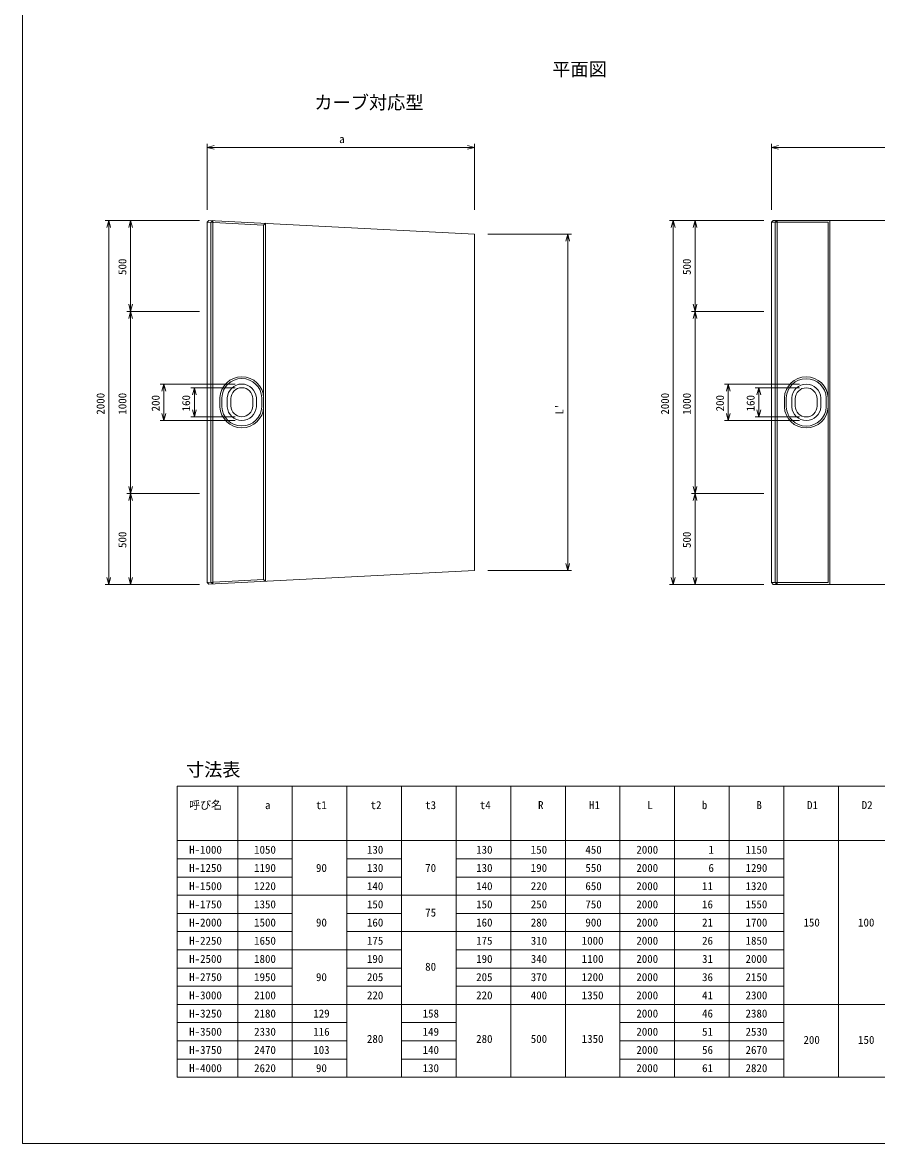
# Model space of a CAD drawing. Units: millimetres, scale not verified. Extents: x -414 to 386, y -556 to 556.
# Drawn here: x -414.5 to -179.6, y -556.5 to -248.5 of the extents above; entities that cross this region are included whole.
import ezdxf
from ezdxf.enums import TextEntityAlignment as Align

# ---------------------------------------------------------------- set-up
doc = ezdxf.new("R2010")
doc.units = ezdxf.units.MM
doc.header["$LTSCALE"] = 2
doc.layers.add('0-0_0', color=2, linetype='Continuous', lineweight=18)
doc.styles.add('ＭＳ ゴシック', font='')
doc.styles.get('ＭＳ ゴシック').set_extended_font_data('MS Gothic')

msp = doc.modelspace()

# ---------------------------------------------------------------- linework, layer by layer
at = {"layer": '0-0_0', "color": 4}
for p, q in [((-363.765, -281.82), (-363.765, -299.954)), ((-363.765, -282.82), (-361.833, -282.302)), ((-363.765, -282.82), (-290.265, -282.82)), ((-363.765, -282.82), (-361.833, -283.337)), ((-290.265, -282.82), (-292.197, -282.302)), ((-290.265, -282.82), (-292.197, -283.337)), ((-290.265, -281.82), (-290.265, -299.954)), ((-208.72, -281.82), (-208.72, -299.954)), ((-208.72, -282.82), (-206.788, -282.302)), ((-208.72, -282.82), (-135.22, -282.82)), ((-208.72, -282.82), (-206.788, -283.337)), ((-391.765, -302.856), (-385.765, -302.856)), ((-390.765, -302.856), (-391.282, -304.788)), ((-390.765, -302.856), (-390.247, -304.788)), ((-390.765, -402.856), (-390.765, -302.856)), ((-385.765, -302.856), (-365.823, -302.856)), ((-384.765, -302.856), (-385.282, -304.788)), ((-384.765, -302.856), (-384.247, -304.788)), ((-384.765, -327.856), (-384.765, -302.856)), ((-236.72, -302.856), (-230.72, -302.856)), ((-235.72, -302.856), (-236.238, -304.788)), ((-235.72, -302.856), (-235.203, -304.788)), ((-235.72, -402.856), (-235.72, -302.856)), ((-230.72, -302.856), (-210.778, -302.856)), ((-229.72, -302.856), (-230.238, -304.788)), ((-229.72, -302.856), (-229.203, -304.788)), ((-229.72, -327.856), (-229.72, -302.856)), ((-263.692, -306.632), (-286.599, -306.632)), ((-264.692, -306.632), (-265.21, -308.564)), ((-264.692, -399.029), (-264.692, -306.632)), ((-264.692, -306.632), (-264.174, -308.564)), ((-384.765, -327.856), (-385.282, -325.924)), ((-384.765, -327.856), (-384.247, -325.924)), ((-229.72, -327.856), (-230.238, -325.924)), ((-229.72, -327.856), (-229.203, -325.924)), ((-385.765, -327.856), (-365.823, -327.856)), ((-384.765, -327.856), (-385.282, -329.788)), ((-384.765, -327.856), (-384.247, -329.788)), ((-384.765, -377.856), (-384.765, -327.856)), ((-230.72, -327.856), (-210.778, -327.856)), ((-229.72, -327.856), (-230.238, -329.788)), ((-229.72, -327.856), (-229.203, -329.788)), ((-229.72, -377.856), (-229.72, -327.856)), ((-376.638, -347.83), (-356.062, -347.83)), ((-375.638, -347.83), (-376.156, -349.762)), ((-375.638, -357.83), (-375.638, -347.83)), ((-375.638, -347.83), (-375.12, -349.762)), ((-221.594, -347.83), (-201.018, -347.83)), ((-220.594, -347.83), (-221.111, -349.762)), ((-220.594, -357.83), (-220.594, -347.83)), ((-220.594, -347.83), (-220.076, -349.762)), ((-368.246, -348.83), (-356.062, -348.83)), ((-367.246, -348.83), (-367.764, -350.762)), ((-367.246, -356.83), (-367.246, -348.83)), ((-367.246, -348.83), (-366.729, -350.762)), ((-213.202, -348.83), (-201.018, -348.83)), ((-212.202, -348.83), (-212.719, -350.762)), ((-212.202, -356.83), (-212.202, -348.83)), ((-212.202, -348.83), (-211.684, -350.762)), ((-375.638, -357.83), (-376.156, -355.899)), ((-375.638, -357.83), (-375.12, -355.899)), ((-368.246, -356.83), (-356.062, -356.83)), ((-367.246, -356.83), (-367.764, -354.899)), ((-367.246, -356.83), (-366.729, -354.899)), ((-220.594, -357.83), (-221.111, -355.899)), ((-220.594, -357.83), (-220.076, -355.899)), ((-213.202, -356.83), (-201.018, -356.83)), ((-212.202, -356.83), (-212.719, -354.899)), ((-212.202, -356.83), (-211.684, -354.899)), ((-376.638, -357.83), (-356.062, -357.83)), ((-221.594, -357.83), (-201.018, -357.83)), ((-385.765, -377.856), (-365.823, -377.856)), ((-384.765, -377.856), (-385.282, -375.924)), ((-384.765, -377.856), (-385.282, -379.788)), ((-384.765, -377.856), (-384.247, -375.924)), ((-384.765, -377.856), (-384.247, -379.788)), ((-384.765, -402.856), (-384.765, -377.856)), ((-230.72, -377.856), (-210.778, -377.856)), ((-229.72, -377.856), (-230.238, -375.924)), ((-229.72, -377.856), (-230.238, -379.788)), ((-229.72, -377.856), (-229.203, -375.924)), ((-229.72, -377.856), (-229.203, -379.788)), ((-229.72, -402.856), (-229.72, -377.856)), ((-264.692, -399.029), (-265.21, -397.097)), ((-264.692, -399.029), (-264.174, -397.097)), ((-263.692, -399.029), (-286.599, -399.029)), ((-391.765, -402.856), (-385.765, -402.856)), ((-390.765, -402.856), (-391.282, -400.924)), ((-390.765, -402.856), (-390.247, -400.924)), ((-385.765, -402.856), (-365.823, -402.856)), ((-384.765, -402.856), (-385.282, -400.924)), ((-384.765, -402.856), (-384.247, -400.924)), ((-236.72, -402.856), (-230.72, -402.856)), ((-235.72, -402.856), (-236.238, -400.924)), ((-235.72, -402.856), (-235.203, -400.924)), ((-230.72, -402.856), (-210.778, -402.856)), ((-229.72, -402.856), (-230.238, -400.924)), ((-229.72, -402.856), (-229.203, -400.924)), ((-372.003, -458.252), (-372.003, -538.252)), ((-372.003, -458.252), (48.83, -458.252)), ((-355.337, -458.252), (-355.337, -538.252)), ((-340.337, -458.252), (-340.337, -538.252)), ((-325.337, -458.252), (-325.337, -538.252)), ((-310.337, -458.252), (-310.337, -538.252)), ((-295.337, -458.252), (-295.337, -538.252)), ((-280.337, -458.252), (-280.337, -538.252)), ((-265.337, -458.252), (-265.337, -538.252)), ((-250.337, -458.252), (-250.337, -538.252)), ((-235.337, -458.252), (-235.337, -538.252)), ((-220.337, -458.252), (-220.337, -538.252)), ((-205.337, -458.252), (-205.337, -538.252)), ((-190.337, -458.252), (-190.337, -538.252)), ((-372.003, -473.252), (48.83, -473.252)), ((-372.003, -478.252), (-340.337, -478.252)), ((-325.337, -478.252), (-310.337, -478.252)), ((-295.337, -478.252), (-205.337, -478.252)), ((-372.003, -483.252), (-340.337, -483.252)), ((-325.337, -483.252), (-310.337, -483.252)), ((-295.337, -483.252), (-205.337, -483.252)), ((-372.003, -488.252), (-205.337, -488.252)), ((-372.003, -493.252), (-340.337, -493.252)), ((-325.337, -493.252), (-310.337, -493.252)), ((-295.337, -493.252), (-205.337, -493.252)), ((-372.003, -498.252), (-340.337, -498.252)), ((-325.337, -498.252), (-205.337, -498.252)), ((-372.003, -503.252), (-310.337, -503.252)), ((-295.337, -503.252), (-205.337, -503.252)), ((-372.003, -508.252), (-340.337, -508.252)), ((-325.337, -508.252), (-310.337, -508.252)), ((-295.337, -508.252), (-205.337, -508.252)), ((-372.003, -513.252), (-340.337, -513.252)), ((-325.337, -513.252), (-310.337, -513.252)), ((-295.337, -513.252), (-205.337, -513.252)), ((-372.003, -518.252), (-32.503, -518.252)), ((-372.003, -523.252), (-325.337, -523.252)), ((-310.337, -523.252), (-295.337, -523.252)), ((-250.337, -523.252), (-205.337, -523.252)), ((-372.003, -528.252), (-325.337, -528.252)), ((-310.337, -528.252), (-295.337, -528.252)), ((-250.337, -528.252), (-205.337, -528.252)), ((-372.003, -533.252), (-325.337, -533.252)), ((-310.337, -533.252), (-295.337, -533.252)), ((-250.337, -533.252), (-205.337, -533.252)), ((-372.003, -538.252), (48.83, -538.252))]:
    msp.add_line(p, q, dxfattribs=at)
at = {"layer": '0-0_0'}
for p, q in [((-363.765, -303.356), (-363.265, -302.856)), ((-363.765, -303.356), (-348.215, -304.161)), ((-290.265, -306.632), (-363.265, -302.856)), ((-362.715, -303.411), (-362.215, -302.911)), ((-362.715, -303.411), (-362.715, -402.25)), ((-362.215, -402.75), (-362.215, -302.911)), ((-348.215, -304.161), (-347.715, -303.661)), ((-348.215, -401.5), (-348.215, -304.161)), ((-347.715, -303.661), (-347.715, -402)), ((-208.22, -302.856), (-208.72, -303.356)), ((-208.72, -303.356), (-208.72, -402.356)), ((-208.72, -303.356), (-193.17, -303.356)), ((-135.22, -302.856), (-208.22, -302.856)), ((-207.17, -302.856), (-207.67, -303.356)), ((-207.67, -303.356), (-207.67, -402.356)), ((-207.17, -402.856), (-207.17, -302.856)), ((-193.17, -402.356), (-193.17, -303.356)), ((-192.67, -302.856), (-192.67, -402.856)), ((-290.265, -306.632), (-290.265, -399.029)), ((-360.215, -354.08), (-360.215, -351.58)), ((-359.715, -354.08), (-359.715, -351.58)), ((-358.215, -351.58), (-358.215, -354.08)), ((-357.215, -351.83), (-357.215, -353.83)), ((-351.215, -351.83), (-351.215, -353.83)), ((-350.215, -351.58), (-350.215, -354.08)), ((-348.715, -354.08), (-348.715, -351.58)), ((-348.215, -354.08), (-348.215, -351.58)), ((-205.17, -354.106), (-205.17, -351.606)), ((-204.67, -354.106), (-204.67, -351.606)), ((-203.17, -351.606), (-203.17, -354.106)), ((-202.17, -351.856), (-202.17, -353.856)), ((-196.17, -351.856), (-196.17, -353.856)), ((-195.17, -351.606), (-195.17, -354.106)), ((-193.67, -354.106), (-193.67, -351.606)), ((-193.17, -354.106), (-193.17, -351.606)), ((-290.265, -399.029), (-363.265, -402.805)), ((-363.765, -402.305), (-363.265, -402.805)), ((-362.715, -402.25), (-362.215, -402.75)), ((-348.215, -401.5), (-347.715, -402)), ((-208.72, -402.356), (-193.17, -402.356)), ((-208.72, -402.356), (-208.22, -402.856)), ((-207.67, -402.356), (-207.17, -402.856))]:
    msp.add_line(p, q, dxfattribs=at)
at = {"layer": '0-0_0', "color": 7}
msp.add_lwpolyline([(-414.48, -6.468), (-414.48, -556.468), (385.52, -556.468), (385.52, -6.468)], close=True, dxfattribs=at)
at = {"layer": '0-0_0'}
for points in [[(-363.765, -303.356), (-363.765, -402.305), (-348.215, -401.5)], [(-135.22, -302.856), (-135.22, -402.856), (-208.22, -402.856)]]:
    msp.add_lwpolyline(points, dxfattribs=at)
for centre, radius, start, end in [((-354.215, -351.828), 6.005, 2.36352, 177.63648), ((-354.215, -351.833), 5.506, 2.6324, 177.36759), ((-354.215, -351.834), 4.008, 3.63479, 176.36521), ((-199.17, -351.854), 6.005, 2.36352, 177.63648), ((-199.17, -351.859), 5.506, 2.6324, 177.36759), ((-199.17, -351.86), 4.008, 3.63479, 176.36521), ((-354.215, -351.83), 3, 0, 180), ((-199.17, -351.856), 3, 0, 180), ((-354.215, -353.833), 6.005, 182.36353, 357.63647), ((-354.215, -353.833), 5.506, 182.57616, 357.42383), ((-354.215, -353.826), 4.008, 183.63479, 356.36521), ((-354.215, -353.83), 3, 180, 0), ((-199.17, -353.859), 6.005, 182.36353, 357.63647), ((-199.17, -353.859), 5.506, 182.57616, 357.42383), ((-199.17, -353.852), 4.008, 183.63479, 356.36521), ((-199.17, -353.856), 3, 180, 0)]:
    msp.add_arc(centre, radius, start, end, dxfattribs=at)

# ---------------------------------------------------------------- texts
at = {"layer": '0-0_0', "color": 7, "style": 'ＭＳ ゴシック'}
for s, height, p in [('平面図', 3.666, (-268.946, -264.284)), ('カーブ対応型', 3.666, (-334.284, -273.403)), ('a', 2.199, (-327.467, -282.29)), ('寸法表', 3.666, (-369.574, -456.67)), ('呼び名', 2.199, (-368.67, -465.252)), ('a', 2.199, (-347.837, -465.252)), ('t1', 2.199, (-333.837, -465.252)), ('t2', 2.199, (-318.837, -465.252)), ('t3', 2.199, (-303.837, -465.252)), ('t4', 2.199, (-288.837, -465.252)), ('R', 2.199, (-272.837, -465.252)), ('H1', 2.199, (-258.837, -465.252)), ('L', 2.199, (-242.837, -465.252)), ('b', 2.199, (-227.837, -465.252)), ('B', 2.199, (-212.837, -465.252)), ('D1', 2.199, (-198.939, -465.252)), ('D2', 2.199, (-183.939, -465.252)), ('H-1000', 2.199, (-368.67, -477.501)), ('1050', 2.199, (-350.837, -477.501)), ('130', 2.199, (-319.837, -477.501)), ('130', 2.199, (-289.837, -477.501)), ('150', 2.199, (-274.837, -477.501)), ('450', 2.199, (-259.837, -477.501)), ('2000', 2.199, (-245.837, -477.501)), ('1 ', 2.199, (-226.031, -477.501)), ('1150', 2.199, (-215.837, -477.501)), ('H-1250', 2.199, (-368.67, -482.501)), ('1190', 2.199, (-350.837, -482.501)), ('90', 2.199, (-333.837, -482.501)), ('130', 2.199, (-319.837, -482.501)), ('70', 2.199, (-303.837, -482.501)), ('130', 2.199, (-289.837, -482.501)), ('190', 2.199, (-274.837, -482.501)), ('550', 2.199, (-259.837, -482.501)), ('2000', 2.199, (-245.837, -482.501)), ('6 ', 2.199, (-226.031, -482.501)), ('1290', 2.199, (-215.837, -482.501)), ('H-1500', 2.199, (-368.67, -487.501)), ('1220', 2.199, (-350.837, -487.501)), ('140', 2.199, (-319.837, -487.501)), ('140', 2.199, (-289.837, -487.501)), ('220', 2.199, (-274.837, -487.501)), ('650', 2.199, (-259.837, -487.501)), ('2000', 2.199, (-245.837, -487.501)), ('11 ', 2.199, (-227.781, -487.501)), ('1320', 2.199, (-215.837, -487.501)), ('H-1750', 2.199, (-368.67, -492.501)), ('1350', 2.199, (-350.837, -492.501)), ('150', 2.199, (-319.837, -492.501)), ('150', 2.199, (-289.837, -492.501)), ('250', 2.199, (-274.837, -492.501)), ('750', 2.199, (-259.837, -492.501)), ('2000', 2.199, (-245.837, -492.501)), ('16 ', 2.199, (-227.781, -492.501)), ('1550', 2.199, (-215.837, -492.501)), ('75', 2.199, (-303.837, -494.765)), ('H-2000', 2.199, (-368.67, -497.501)), ('1500', 2.199, (-350.837, -497.501)), ('90', 2.199, (-333.837, -497.501)), ('160', 2.199, (-319.837, -497.501)), ('160', 2.199, (-289.837, -497.501)), ('280', 2.199, (-274.837, -497.501)), ('900', 2.199, (-259.837, -497.501)), ('2000', 2.199, (-245.837, -497.501)), ('21 ', 2.199, (-227.781, -497.501)), ('1700', 2.199, (-215.837, -497.501)), ('150', 2.199, (-199.931, -497.501)), ('100', 2.199, (-184.931, -497.501)), ('H-2250', 2.199, (-368.67, -502.501)), ('1650', 2.199, (-350.837, -502.501)), ('175', 2.199, (-319.837, -502.501)), ('175', 2.199, (-289.837, -502.501)), ('310', 2.199, (-274.837, -502.501)), ('1000', 2.199, (-260.837, -502.501)), ('2000', 2.199, (-245.837, -502.501)), ('26 ', 2.199, (-227.781, -502.501)), ('1850', 2.199, (-215.837, -502.501)), ('H-2500', 2.199, (-368.67, -507.501)), ('1800', 2.199, (-350.837, -507.501)), ('190', 2.199, (-319.837, -507.501)), ('190', 2.199, (-289.837, -507.501)), ('340', 2.199, (-274.837, -507.501)), ('1100', 2.199, (-260.837, -507.501)), ('2000', 2.199, (-245.837, -507.501)), ('31 ', 2.199, (-227.781, -507.501)), ('2000', 2.199, (-215.837, -507.501)), ('80', 2.199, (-303.837, -509.64)), ('H-2750', 2.199, (-368.67, -512.501)), ('1950', 2.199, (-350.837, -512.501)), ('90', 2.199, (-333.837, -512.501)), ('205', 2.199, (-319.837, -512.501)), ('205', 2.199, (-289.837, -512.501)), ('370', 2.199, (-274.837, -512.501)), ('1200', 2.199, (-260.837, -512.501)), ('2000', 2.199, (-245.837, -512.501)), ('36 ', 2.199, (-227.781, -512.501)), ('2150', 2.199, (-215.837, -512.501)), ('H-3000', 2.199, (-368.67, -517.501)), ('2100', 2.199, (-350.837, -517.501)), ('220', 2.199, (-319.837, -517.501)), ('220', 2.199, (-289.837, -517.501)), ('400', 2.199, (-274.837, -517.501)), ('1350', 2.199, (-260.837, -517.501)), ('2000', 2.199, (-245.837, -517.501)), ('41 ', 2.199, (-227.781, -517.501)), ('2300', 2.199, (-215.837, -517.501)), ('H-3250', 2.199, (-368.67, -522.501)), ('2180', 2.199, (-350.837, -522.501)), ('129', 2.199, (-334.581, -522.501)), ('158', 2.199, (-304.539, -522.501)), ('2000', 2.199, (-245.837, -522.501)), ('46', 2.199, (-227.781, -522.501)), ('2380', 2.199, (-215.837, -522.501)), ('H-3500', 2.199, (-368.67, -527.501)), ('2330', 2.199, (-350.837, -527.501)), ('116', 2.199, (-334.581, -527.501)), ('280', 2.199, (-319.837, -529.474)), ('149', 2.199, (-304.539, -527.501)), ('280', 2.199, (-289.837, -529.474)), ('500', 2.199, (-274.837, -529.474)), ('1350', 2.199, (-260.837, -529.474)), ('2000', 2.199, (-245.837, -527.501)), ('51', 2.199, (-227.781, -527.501)), ('2530', 2.199, (-215.837, -527.501)), ('H-3750', 2.199, (-368.67, -532.501)), ('2470', 2.199, (-350.837, -532.501)), ('103', 2.199, (-334.581, -532.501)), ('140', 2.199, (-304.539, -532.501)), ('2000', 2.199, (-245.837, -532.501)), ('56', 2.199, (-227.781, -532.501)), ('2670', 2.199, (-215.837, -532.501)), ('200', 2.199, (-199.931, -529.742)), ('150', 2.199, (-184.931, -529.742)), ('H-4000', 2.199, (-368.67, -537.501)), ('2620', 2.199, (-350.837, -537.501)), ('90', 2.199, (-333.837, -537.501)), ('130', 2.199, (-304.539, -537.501)), ('2000', 2.199, (-245.837, -537.501)), ('61', 2.199, (-227.781, -537.501)), ('2820', 2.199, (-215.837, -537.501))]:
    msp.add_text(s, height=height, dxfattribs=at).set_placement(p, align=Align.BOTTOM_LEFT)
for s, p in [('500', (-385.265, -317.856)), ('500', (-230.22, -317.856)), ('2000', (-391.265, -356.231)), ('1000', (-385.265, -356.231)), ('200', (-376.138, -355.33)), ('160', (-367.746, -355.33)), ('2000', (-236.22, -356.231)), ('1000', (-230.22, -356.231)), ('200', (-221.094, -355.33)), ('160', (-212.702, -355.33)), ("L'", (-265.192, -356.205)), ('500', (-385.265, -392.856)), ('500', (-230.22, -392.856))]:
    msp.add_text(s, height=2.199, rotation=90, dxfattribs=at).set_placement(p, align=Align.BOTTOM_LEFT)

doc.saveas('drawing.dxf')
